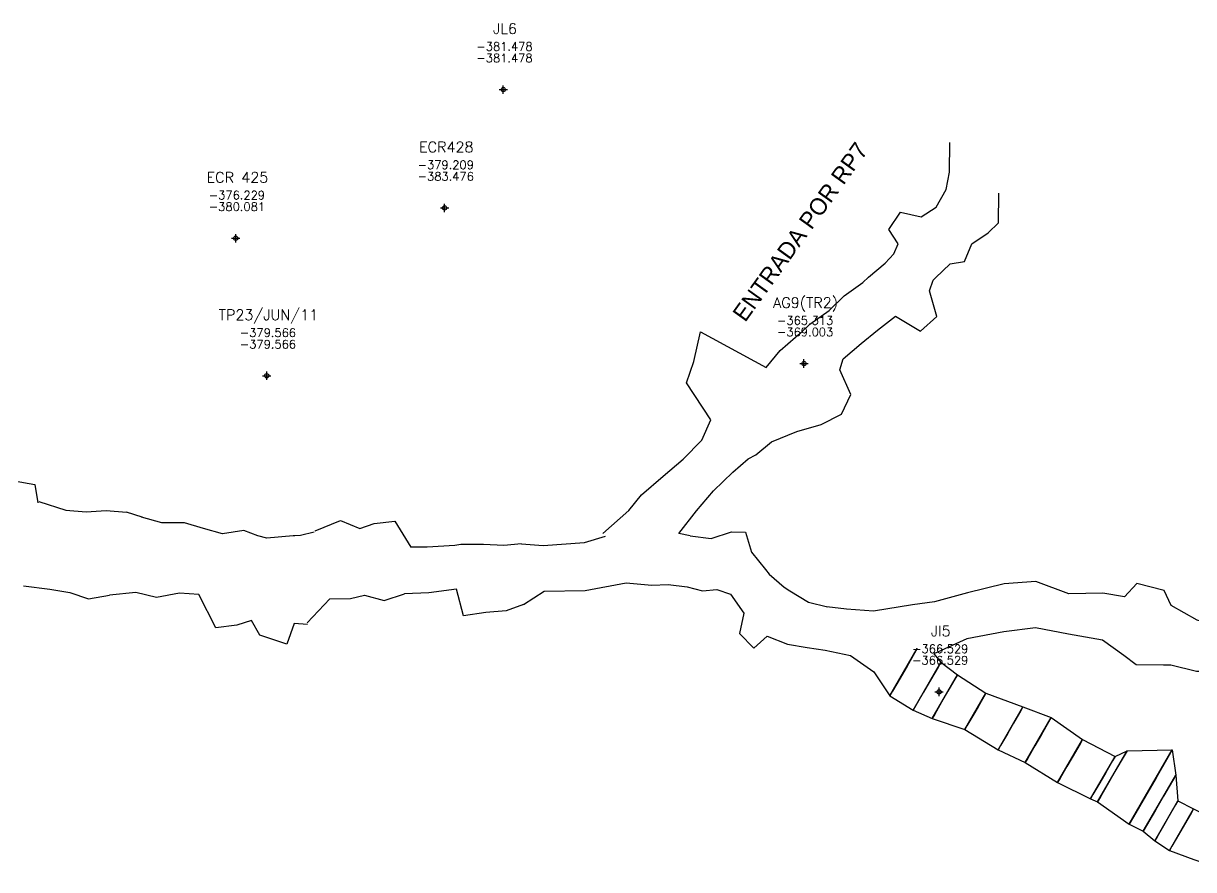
# Model space of a CAD drawing. Extents: x 9075 to 12914, y 9299 to 10364.
# Drawn here: x 10228.4 to 10367.5, y 9998.8 to 10099.5 of the extents above; entities that cross this region are included whole.
import ezdxf
from ezdxf.enums import TextEntityAlignment as Align

# ---------------------------------------------------------------- set-up
doc = ezdxf.new("R2010")
doc.units = 0
doc.header["$MEASUREMENT"] = 0
doc.header["$PDMODE"] = 34
doc.header["$PDSIZE"] = 0.5
doc.layers.get('0').update_dxf_attribs({"linetype": 'CONTINUOUS'})
for name, color, linetype in [('F-440-8185-W-SCR', 30, 'CONTINUOUS'), ('F-440-8189-W-SCR', 30, 'CONTINUOUS'), ('F-440-8189-W-SCR-SEC', 30, 'CONTINUOUS'), ('pli-jn8', 121, 'CONTINUOUS')]:
    doc.layers.add(name, color=color, linetype=linetype)
doc.styles.add('ROMAND', font='romand.shx')
doc.styles.add('ROMANS', font='ROMANS')

# ---------------------------------------------------------------- blocks, each defined once
blk = doc.blocks.new('F2')
blk.add_point((0, 0))
at = {"style": 'ROMAND'}
for tag, height, p in [('NOMBRE', 1.25, (0.2, 6.62)), ('CIELO', 1, (0.14, 4.62)), ('PISO', 1, (0.14, 3.25))]:
    blk.add_attdef(tag, text='', height=height, dxfattribs=at).set_placement(p, align=Align.CENTER)
at = {"style": 'ROMANS', "flags": 1}
for tag, p in [('MINA', (-0.07, -3.26)), ('LOCALIZACION', (-0.07, -4.93)), ('ESTRUCTURA', (-0.07, -6.62)), ('NIVEL', (-0.07, -8.29)), ('OBRA', (-0.07, -10.12)), ('FECHA', (-0.07, -11.79)), ('ATRAS', (-0.07, -13.48)), ('TOPOGRAFO', (2.67, -15.3))]:
    blk.add_attdef(tag, text='', height=1.25, dxfattribs=at).set_placement(p, align=Align.CENTER)

msp = doc.modelspace()

# ---------------------------------------------------------------- linework, layer by layer
at = {"layer": 'F-440-8185-W-SCR'}
for points in [[(10297.274, 10038.828, -361.099), (10300.363, 10041.53, -363.456), (10301.882, 10043.412, -364.031), (10304.468, 10045.629, -364.196), (10306.838, 10047.637, -364.663), (10309.071, 10049.931, -364.83), (10310.104, 10052.316, -365.105), (10307.214, 10056.753, -365.094), (10308.108, 10059.283, -364.969), (10308.878, 10062.805, -365.738), (10308.878, 10062.805, -365.738), (10316.722, 10058.562, -365.61), (10318.385, 10060.583, -365.283), (10320.182, 10062.177, -365.358), (10321.043, 10062.869, -365.146), (10321.907, 10063.702, -365.434), (10324.199, 10065.358, -364.704), (10325.999, 10067.094, -364.578), (10328.219, 10068.68, -365.15), (10328.867, 10069.305, -364.541), (10330.877, 10070.966, -364.114), (10331.887, 10072.079, -363.598), (10332.404, 10073.272, -363.486), (10331.303, 10074.989, -363.481), (10332.683, 10077.016, -363.356), (10335.148, 10076.476, -363.442), (10336.937, 10077.646, -363.22), (10338.107, 10079.747, -363.396), (10338.519, 10081.811, -362.978), (10338.56, 10085.325, -362.952)], [(10297.274, 10038.828, -367.099), (10300.363, 10041.53, -368.056), (10301.882, 10043.412, -368.631), (10304.468, 10045.629, -368.696), (10306.838, 10047.637, -368.763), (10309.071, 10049.931, -368.93), (10310.104, 10052.316, -369.005), (10307.214, 10056.753, -369.094), (10308.108, 10059.283, -369.069), (10308.878, 10062.805, -369.038), (10308.878, 10062.805, -369.038), (10316.722, 10058.562, -368.41), (10318.385, 10060.583, -368.983), (10320.182, 10062.177, -368.958), (10321.043, 10062.869, -368.846), (10321.907, 10063.702, -368.734), (10324.199, 10065.358, -368.404), (10325.999, 10067.094, -368.378), (10328.219, 10068.68, -368.15), (10328.867, 10069.305, -368.041), (10330.877, 10070.966, -367.814), (10331.887, 10072.079, -367.698), (10332.404, 10073.272, -367.586), (10331.303, 10074.989, -367.581), (10332.683, 10077.016, -367.456), (10335.148, 10076.476, -367.342), (10336.937, 10077.646, -367.32), (10338.107, 10079.747, -367.396), (10338.519, 10081.811, -367.378), (10338.56, 10085.325, -367.482)], [(10307.684, 10038.54, -365.433), (10307.684, 10038.54, -365.433), (10306.326, 10038.806, -364.031), (10308.425, 10041.526, -364.196), (10310.448, 10043.895, -364.663), (10312.751, 10046.116, -364.83), (10314.547, 10047.71, -365.105), (10315.475, 10048.189, -365.094), (10317.341, 10049.711, -364.969), (10320.334, 10050.93, -365.738), (10320.334, 10050.93, -365.738), (10323.249, 10051.797, -365.61), (10325.675, 10053.026, -365.283), (10326.778, 10055.34, -365.358), (10325.486, 10058.263, -365.146), (10325.864, 10059.6, -365.434), (10328.018, 10061.4, -364.704), (10329.956, 10062.991, -364.578), (10332.107, 10064.65, -365.15), (10335.046, 10062.9, -364.541), (10336.987, 10064.633, -364.114), (10336.122, 10067.689, -363.598), (10336.569, 10068.954, -363.486), (10336.857, 10069.232, -363.481), (10338.584, 10070.898, -363.356), (10340.286, 10071.15, -363.442), (10341.173, 10073.256, -363.22), (10343.106, 10074.565, -363.396), (10344.351, 10075.766, -362.978), (10344.392, 10079.28, -362.952)], [(10307.684, 10038.54, -369.48), (10307.684, 10038.54, -369.48), (10306.326, 10038.806, -368.631), (10308.425, 10041.526, -368.696), (10310.448, 10043.895, -368.763), (10312.751, 10046.116, -368.93), (10314.547, 10047.71, -369.005), (10315.475, 10048.189, -369.094), (10317.341, 10049.711, -369.069), (10320.334, 10050.93, -369.038), (10320.334, 10050.93, -369.038), (10323.249, 10051.797, -368.41), (10325.675, 10053.026, -368.983), (10326.778, 10055.34, -368.958), (10325.486, 10058.263, -368.846), (10325.864, 10059.6, -368.734), (10328.018, 10061.4, -368.404), (10329.956, 10062.991, -368.378), (10332.107, 10064.65, -368.15), (10335.046, 10062.9, -368.041), (10336.987, 10064.633, -367.814), (10336.122, 10067.689, -367.698), (10336.569, 10068.954, -367.586), (10336.857, 10069.232, -367.581), (10338.584, 10070.898, -367.456), (10340.286, 10071.15, -367.342), (10341.173, 10073.256, -367.32), (10343.106, 10074.565, -367.396), (10344.351, 10075.766, -367.378), (10344.392, 10079.28, -367.482)], [(10210.905, 10045.947, -363.667), (10211.852, 10045.768, -363.861), (10212.559, 10045.749, -363.768), (10213.97, 10045.103, -364.082), (10214.923, 10044.739, -363.792), (10217.385, 10043.711, -364.517), (10220.244, 10043.225, -364.345), (10222.891, 10043.283, -364.17), (10225.913, 10042.566, -364.2), (10227.253, 10045.077, -364.308), (10229.718, 10044.658, -364.232), (10230.056, 10042.47, -364.339)], [(10210.905, 10045.947, -368.467), (10211.852, 10045.768, -368.461), (10212.559, 10045.749, -368.468), (10213.97, 10045.103, -368.582), (10214.923, 10044.739, -368.492), (10217.385, 10043.711, -368.617), (10220.244, 10043.225, -368.645), (10222.891, 10043.283, -368.77), (10225.913, 10042.566, -368.7), (10227.253, 10045.077, -368.708), (10229.718, 10044.658, -368.732), (10230.056, 10042.47, -368.639)], [(10230.19, 10042.615, -364.309), (10233.409, 10041.59, -364.241), (10235.821, 10041.41, -363.741), (10238.195, 10041.543, -363.74), (10240.606, 10041.363, -364.34)], [(10230.19, 10042.615, -368.609), (10233.409, 10041.59, -368.641), (10235.821, 10041.41, -368.641), (10238.195, 10041.543, -368.64), (10240.606, 10041.363, -368.74)], [(10242.491, 10040.754, -364.44), (10240.606, 10041.363, -364.34)], [(10242.491, 10040.754, -368.84), (10240.606, 10041.363, -368.74)], [(10262.954, 10038.967, -363.342), (10262.954, 10038.967, -363.342), (10261.326, 10038.584, -363.553), (10260.622, 10038.535, -363.601), (10260.423, 10038.549, -363.615), (10257.303, 10038.275, -363.929), (10256.223, 10038.554, -363.904), (10254.567, 10039.175, -363.922), (10252.036, 10038.758, -363.594), (10249.784, 10039.423, -363.953), (10247.532, 10040.088, -364.212), (10244.831, 10040.084, -364.298), (10242.38, 10040.763, -364.492)], [(10262.954, 10038.967, -367.342), (10262.954, 10038.967, -367.342), (10261.326, 10038.584, -367.453), (10260.622, 10038.535, -367.401), (10260.423, 10038.549, -367.415), (10257.303, 10038.275, -367.729), (10256.223, 10038.554, -367.804), (10254.567, 10039.175, -367.922), (10252.036, 10038.758, -368.094), (10249.784, 10039.423, -368.353), (10247.532, 10040.088, -368.612), (10244.831, 10040.084, -368.798), (10242.38, 10040.763, -368.84)], [(10263.053, 10039.132, -365.075), (10266.09, 10040.341, -364.546), (10268.385, 10039.421, -364.492), (10270.079, 10039.996, -364.823), (10272.538, 10040.265, -364.77), (10274.436, 10037.178, -365.015)], [(10263.053, 10039.132, -369.075), (10266.09, 10040.341, -369.046), (10268.385, 10039.421, -369.092), (10270.079, 10039.996, -369.023), (10272.538, 10040.265, -369.17), (10274.436, 10037.178, -369.215)], [(10287.584, 10037.569, -369.421), (10290.194, 10037.369, -369.705), (10295.088, 10037.75, -369.591), (10297.581, 10038.509, -369.584)], [(10287.584, 10037.569, -365.521), (10290.194, 10037.369, -365.105), (10295.088, 10037.75, -363.891), (10297.581, 10038.509, -363.884)], [(10307.684, 10038.54, -369.48), (10310.151, 10038.205, -369.599), (10312.6, 10038.997, -369.546), (10314.237, 10038.964, -369.583), (10314.965, 10036.591, -369.626), (10316.631, 10034.532, -369.686), (10317.061, 10033.983, -369.702), (10318.835, 10032.43, -369.759), (10319.506, 10031.984, -369.779), (10321.726, 10030.656, -369.944), (10323.989, 10030.088, -369.986)], [(10307.684, 10038.54, -365.433), (10310.151, 10038.205, -365.499), (10312.6, 10038.997, -365.346), (10314.237, 10038.964, -364.983), (10314.965, 10036.591, -364.926), (10316.631, 10034.532, -365.086), (10317.061, 10033.983, -365.102), (10318.835, 10032.43, -365.359), (10319.506, 10031.984, -365.679), (10321.726, 10030.656, -365.844), (10323.989, 10030.088, -365.897)], [(10276.391, 10037.173, -364.961), (10274.436, 10037.178, -365.015)], [(10276.391, 10037.173, -369.361), (10274.436, 10037.178, -369.215)], [(10287.584, 10037.569, -365.521), (10285.489, 10037.395, -365.11), (10283.083, 10037.51, -365.397), (10280.382, 10037.514, -365.683), (10279.686, 10037.39, -365.679), (10276.391, 10037.173, -364.961)], [(10287.584, 10037.569, -369.421), (10285.489, 10037.395, -369.31), (10283.083, 10037.51, -369.297), (10280.382, 10037.514, -369.283), (10279.686, 10037.39, -369.379), (10276.391, 10037.173, -369.361)], [(10228.355, 10032.581, -364.309), (10231.513, 10032.179, -364.241), (10233.885, 10031.803, -363.741), (10236.08, 10031.054, -363.74), (10238.611, 10031.462, -364.34)], [(10228.355, 10032.581, -368.609), (10231.513, 10032.179, -368.641), (10233.885, 10031.803, -368.641), (10236.08, 10031.054, -368.64), (10238.611, 10031.462, -368.74)], [(10287.839, 10030.374, -365.521), (10285.765, 10029.6, -365.11), (10283.37, 10029.415, -365.397), (10280.683, 10029.02, -365.683), (10279.87, 10032.193, -365.679), (10276.582, 10031.776, -364.961)], [(10287.839, 10030.374, -369.421), (10285.765, 10029.6, -369.31), (10283.37, 10029.415, -369.297), (10280.683, 10029.02, -369.283), (10279.87, 10032.193, -369.379), (10276.582, 10031.776, -369.361)], [(10287.839, 10030.374, -369.421), (10290.283, 10031.97, -369.705), (10295.181, 10032.05, -369.591), (10300.047, 10032.93, -369.577), (10303.121, 10032.681, -369.43), (10305.042, 10032.76, -369.477)], [(10287.839, 10030.374, -365.521), (10290.283, 10031.97, -365.105), (10295.181, 10032.05, -363.891), (10300.047, 10032.93, -363.877), (10303.121, 10032.681, -364.83), (10305.042, 10032.76, -365.43)], [(10305.042, 10032.76, -369.477), (10307.299, 10032.476, -369.599), (10309.124, 10032.014, -369.546), (10310.85, 10032.16, -369.583), (10312.469, 10031.578, -369.626), (10314.047, 10029.34, -369.686), (10313.541, 10026.911, -369.702), (10315.225, 10025.179, -369.759), (10316.832, 10026.613, -369.779), (10319.23, 10025.643, -369.944), (10321.582, 10025.254, -369.986)], [(10305.042, 10032.76, -365.43), (10307.299, 10032.476, -365.499), (10309.124, 10032.014, -365.346), (10310.85, 10032.16, -364.983), (10312.469, 10031.578, -364.926), (10314.047, 10029.34, -365.086), (10313.541, 10026.911, -365.102), (10315.225, 10025.179, -365.359), (10316.832, 10026.613, -365.679), (10319.23, 10025.643, -365.844), (10321.582, 10025.254, -365.897)], [(10372.774, 10027.09, -372.624), (10367.969, 10028.509, -372.519), (10364.9, 10030.238, -372.354), (10364.059, 10032.046, -372.308), (10360.811, 10032.877, -372.133), (10359.318, 10031.291, -372.054), (10356.766, 10031.715, -371.916), (10352.711, 10031.654, -371.499), (10348.79, 10033.091, -370.988), (10345.022, 10032.827, -370.586), (10340.639, 10031.768, -370.051), (10336.724, 10030.705, -369.842), (10334.124, 10030.314, -369.795), (10329.473, 10029.574, -369.853), (10326.27, 10029.804, -369.881), (10323.93, 10030.098, -369.986)], [(10372.774, 10027.09, -369.124), (10367.969, 10028.509, -369.119), (10364.9, 10030.238, -368.454), (10364.059, 10032.046, -368.408), (10360.811, 10032.877, -368.133), (10359.318, 10031.291, -367.754), (10356.766, 10031.715, -367.616), (10352.711, 10031.654, -366.999), (10348.79, 10033.091, -367.088), (10345.022, 10032.827, -366.486), (10340.639, 10031.768, -365.651), (10336.724, 10030.705, -366.142), (10334.124, 10030.314, -365.895), (10329.473, 10029.574, -366.053), (10326.27, 10029.804, -366.281), (10323.93, 10030.098, -365.897)], [(10241.727, 10031.787, -364.44), (10238.611, 10031.462, -364.34)], [(10241.727, 10031.787, -368.84), (10238.611, 10031.462, -368.74)], [(10262.157, 10027.996, -363.342), (10262.157, 10027.996, -363.342), (10260.565, 10028.112, -363.553), (10259.687, 10025.669, -363.601), (10259.687, 10025.669, -363.601), (10256.462, 10026.705, -363.929), (10255.491, 10028.48, -363.904), (10253.748, 10027.905, -363.922), (10251.225, 10027.587, -363.594), (10249.212, 10031.544, -363.953), (10246.923, 10031.71, -364.212), (10244.186, 10031.207, -364.298), (10241.727, 10031.787, -364.492)], [(10262.157, 10027.996, -367.342), (10262.157, 10027.996, -367.342), (10260.565, 10028.112, -367.453), (10259.687, 10025.669, -367.401), (10259.687, 10025.669, -367.401), (10256.462, 10026.705, -367.729), (10255.491, 10028.48, -367.804), (10253.748, 10027.905, -367.922), (10251.225, 10027.587, -368.094), (10249.212, 10031.544, -368.353), (10246.923, 10031.71, -368.612), (10244.186, 10031.207, -368.798), (10241.727, 10031.787, -368.84)], [(10262.119, 10028.172, -365.075), (10264.813, 10031.028, -364.546), (10267.244, 10031.099, -364.492), (10268.911, 10031.476, -364.823), (10271.247, 10030.853, -364.77), (10273.675, 10031.63, -365.015)], [(10262.119, 10028.172, -369.075), (10264.813, 10031.028, -369.046), (10267.244, 10031.099, -369.092), (10268.911, 10031.476, -369.023), (10271.247, 10030.853, -369.17), (10273.675, 10031.63, -369.215)], [(10276.582, 10031.776, -364.961), (10273.675, 10031.63, -365.015)], [(10276.582, 10031.776, -369.361), (10273.675, 10031.63, -369.215)], [(10370.773, 10022.399, -372.624), (10367.912, 10022.409, -372.519), (10364.833, 10023.138, -372.354), (10363.974, 10023.146, -372.308), (10360.719, 10023.177, -372.133), (10359.252, 10024.291, -372.054), (10356.712, 10026.115, -371.916), (10352.665, 10026.854, -371.499), (10348.738, 10027.591, -370.988), (10344.968, 10027.127, -370.586), (10340.586, 10026.268, -370.051), (10336.665, 10024.506, -369.842)], [(10370.773, 10022.399, -369.124), (10367.912, 10022.409, -369.119), (10364.833, 10023.138, -368.454), (10363.974, 10023.146, -368.408), (10360.719, 10023.177, -368.133), (10359.252, 10024.291, -367.754), (10356.712, 10026.115, -367.616), (10352.665, 10026.854, -366.999), (10348.738, 10027.591, -367.088), (10344.968, 10027.127, -366.486), (10340.586, 10026.268, -365.651), (10336.665, 10024.506, -366.142)]]:
    msp.add_polyline3d(points, dxfattribs=at)
at = {"layer": 'F-440-8189-W-SCR'}
for points in [[(10321.583, 10025.235, -369.986), (10323.705, 10024.917, -369.887), (10326.749, 10024.306, -369.837), (10329.503, 10022.359, -369.795), (10331.422, 10019.51, -369.748), (10334.173, 10017.797, -369.703), (10336.45, 10016.821, -369.245), (10340.336, 10015.489, -369.514), (10344.289, 10013.077, -369.994), (10347.501, 10011.559, -370.254), (10351.376, 10009.192, -370.532), (10355.287, 10007.267, -370.507), (10356.116, 10006.902, -370.522), (10359.892, 10004.246, -370.601), (10361.55, 10003.399, -370.633), (10362.921, 10002.255, -370.663), (10364.678, 10001.119, -370.699), (10367.558, 10000.025, -370.951), (10371.092, 9998.836, -370.956)], [(10321.583, 10025.235, -365.897), (10323.705, 10024.917, -365.987), (10326.749, 10024.306, -366.137), (10329.503, 10022.359, -365.895), (10331.422, 10019.51, -365.248), (10334.173, 10017.797, -364.603), (10336.45, 10016.821, -364.145), (10340.336, 10015.489, -364.914), (10344.289, 10013.077, -364.994), (10347.501, 10011.559, -365.254), (10351.376, 10009.192, -365.432), (10355.287, 10007.267, -366.007), (10356.116, 10006.902, -366.022), (10359.892, 10004.246, -366.101), (10361.55, 10003.399, -366.233), (10362.921, 10002.255, -366.063), (10364.678, 10001.119, -366.499), (10367.558, 10000.025, -366.651), (10371.092, 9998.836, -367.504)], [(10336.665, 10024.506, -369.842), (10337.487, 10023.504, -369.703), (10339.464, 10022.009, -369.245), (10342.848, 10019.812, -369.514), (10347.252, 10018.179, -369.994), (10350.614, 10016.92, -370.254), (10354.339, 10014.294, -370.532), (10358.2, 10012.283, -370.507), (10359.631, 10012.955, -370.522), (10365.015, 10013.066, -370.601), (10365.418, 10010.057, -370.633), (10365.684, 10007.011, -370.663), (10367.541, 10006.048, -370.699), (10370.27, 10004.695, -370.951), (10372.686, 10006.063, -370.956)], [(10336.665, 10024.506, -366.142), (10337.487, 10023.504, -364.603), (10339.464, 10022.009, -364.145), (10342.848, 10019.812, -364.914), (10347.252, 10018.179, -364.994), (10350.614, 10016.92, -365.254), (10354.339, 10014.294, -365.432), (10358.2, 10012.283, -366.007), (10359.631, 10012.955, -366.022), (10365.015, 10013.066, -366.101), (10365.418, 10010.057, -366.233), (10365.684, 10007.011, -366.063), (10367.541, 10006.048, -366.499), (10370.27, 10004.695, -366.651), (10372.686, 10006.063, -367.504)]]:
    msp.add_polyline3d(points, dxfattribs=at)
at = {"layer": 'F-440-8189-W-SCR-SEC'}
for points in [[(10331.422, 10019.51, -369.748), (10334.686, 10025.131, -369.748), (10334.686, 10025.131, -367.138), (10334.36, 10024.569, -365.815), (10333.462, 10023.023, -365.248), (10332.646, 10021.618, -365.248), (10331.748, 10020.072, -365.815), (10331.422, 10019.51, -367.138), (10331.422, 10019.51, -369.748)], [(10334.173, 10017.797, -369.703), (10337.487, 10023.504, -369.703), (10337.487, 10023.504, -366.745), (10337.156, 10022.933, -365.246), (10336.244, 10021.364, -364.603), (10335.416, 10019.937, -364.603), (10334.504, 10018.367, -365.246), (10334.173, 10017.797, -366.745), (10334.173, 10017.797, -369.703)], [(10336.45, 10016.821, -369.245), (10339.464, 10022.009, -369.245), (10339.464, 10022.009, -366.287), (10339.162, 10021.49, -364.788), (10338.334, 10020.063, -364.145), (10337.58, 10018.766, -364.145), (10336.752, 10017.339, -364.788), (10336.45, 10016.821, -366.287), (10336.45, 10016.821, -369.245)], [(10340.336, 10015.489, -369.514), (10342.848, 10019.812, -369.514), (10342.848, 10019.812, -366.846), (10342.596, 10019.38, -365.494), (10341.906, 10018.191, -364.914), (10341.278, 10017.11, -364.914), (10340.587, 10015.921, -365.494), (10340.336, 10015.489, -366.846), (10340.336, 10015.489, -369.514)], [(10344.289, 10013.077, -369.994), (10347.252, 10018.179, -369.994), (10347.252, 10018.179, -367.094), (10346.956, 10017.669, -365.624), (10346.141, 10016.266, -364.994), (10345.4, 10014.99, -364.994), (10344.586, 10013.587, -365.624), (10344.289, 10013.077, -367.094), (10344.289, 10013.077, -369.994)], [(10347.501, 10011.559, -370.254), (10350.614, 10016.92, -370.254), (10350.614, 10016.92, -367.354), (10350.303, 10016.384, -365.884), (10349.447, 10014.91, -365.254), (10348.668, 10013.569, -365.254), (10347.812, 10012.095, -365.884), (10347.501, 10011.559, -367.354), (10347.501, 10011.559, -370.254)], [(10351.376, 10009.192, -370.532), (10354.339, 10014.294, -370.532), (10354.339, 10014.294, -367.574), (10354.043, 10013.784, -366.075), (10353.228, 10012.381, -365.432), (10352.487, 10011.106, -365.432), (10351.672, 10009.703, -366.075), (10351.376, 10009.192, -367.574), (10351.376, 10009.192, -370.532)], [(10356.116, 10006.902, -370.522), (10359.631, 10012.955, -370.522), (10359.631, 10012.955, -367.912), (10359.28, 10012.35, -366.589), (10358.313, 10010.685, -366.022), (10357.434, 10009.172, -366.022), (10356.467, 10007.507, -366.589), (10356.116, 10006.902, -367.912), (10356.116, 10006.902, -370.522)], [(10359.892, 10004.246, -370.601), (10365.015, 10013.066, -370.601), (10365.015, 10013.066, -367.991), (10364.503, 10012.184, -366.668), (10363.094, 10009.759, -366.101), (10361.813, 10007.554, -366.101), (10360.404, 10005.128, -366.668), (10359.892, 10004.246, -367.991), (10359.892, 10004.246, -370.601)], [(10355.287, 10007.267, -370.507), (10358.2, 10012.283, -370.507), (10358.2, 10012.283, -367.897), (10357.909, 10011.781, -366.574), (10357.108, 10010.402, -366.007), (10356.38, 10009.148, -366.007), (10355.579, 10007.769, -366.574), (10355.287, 10007.267, -367.897), (10355.287, 10007.267, -370.507)], [(10361.55, 10003.399, -370.633), (10365.418, 10010.057, -370.633), (10365.418, 10010.057, -368.081), (10365.031, 10009.391, -366.787), (10363.967, 10007.56, -366.233), (10363.001, 10005.895, -366.233), (10361.937, 10004.064, -366.787), (10361.55, 10003.399, -368.081), (10361.55, 10003.399, -370.633)], [(10362.921, 10002.255, -370.663), (10365.684, 10007.011, -370.663), (10365.684, 10007.011, -367.995), (10365.407, 10006.536, -366.643), (10364.648, 10005.228, -366.063), (10363.957, 10004.039, -366.063), (10363.198, 10002.731, -366.643), (10362.921, 10002.255, -367.995), (10362.921, 10002.255, -370.663)], [(10364.678, 10001.119, -370.699), (10367.541, 10006.048, -370.699), (10367.541, 10006.048, -368.263), (10367.255, 10005.555, -367.028), (10366.467, 10004.2, -366.499), (10365.752, 10002.968, -366.499), (10364.964, 10001.612, -367.028), (10364.678, 10001.119, -368.263), (10364.678, 10001.119, -370.699)]]:
    msp.add_polyline3d(points, dxfattribs=at)

# ---------------------------------------------------------------- block references
msp.add_blockref('F2', (10321.198, 10059.031, -365.313)).add_auto_attribs({'NOMBRE': 'AG9(TR2)', 'CIELO': '-365.313', 'PISO': '-369.003'})
at = {"layer": 'pli-jn8'}
for p, values in [((10285.435, 10091.621, -381.478), {'NOMBRE': 'JL6', 'CIELO': '-381.478', 'PISO': '-381.478'}), ((10278.452, 10077.543, -379.209), {'NOMBRE': 'ECR428', 'CIELO': '-379.209', 'PISO': '-383.476'}), ((10253.609, 10073.937, -376.229), {'NOMBRE': 'ECR 425', 'CIELO': '-376.229', 'PISO': '-380.081'}), ((10257.302, 10057.575, -379.566), {'NOMBRE': 'TP23/JUN/11', 'CIELO': '-379.566', 'PISO': '-379.566'}), ((10337.272, 10019.978, -366.529), {'NOMBRE': 'Jl5', 'CIELO': '-366.529', 'PISO': '-366.529'})]:
    msp.add_blockref('F2', p, dxfattribs=at).add_auto_attribs(values)

# ---------------------------------------------------------------- texts
at = {"insert": (10312.582, 10065.023), "char_height": 2, "width": 42.98676, "attachment_point": 1, "rotation": 54.33947}
msp.add_mtext('ENTRADA POR RP7', dxfattribs=at)

doc.saveas('drawing.dxf')
